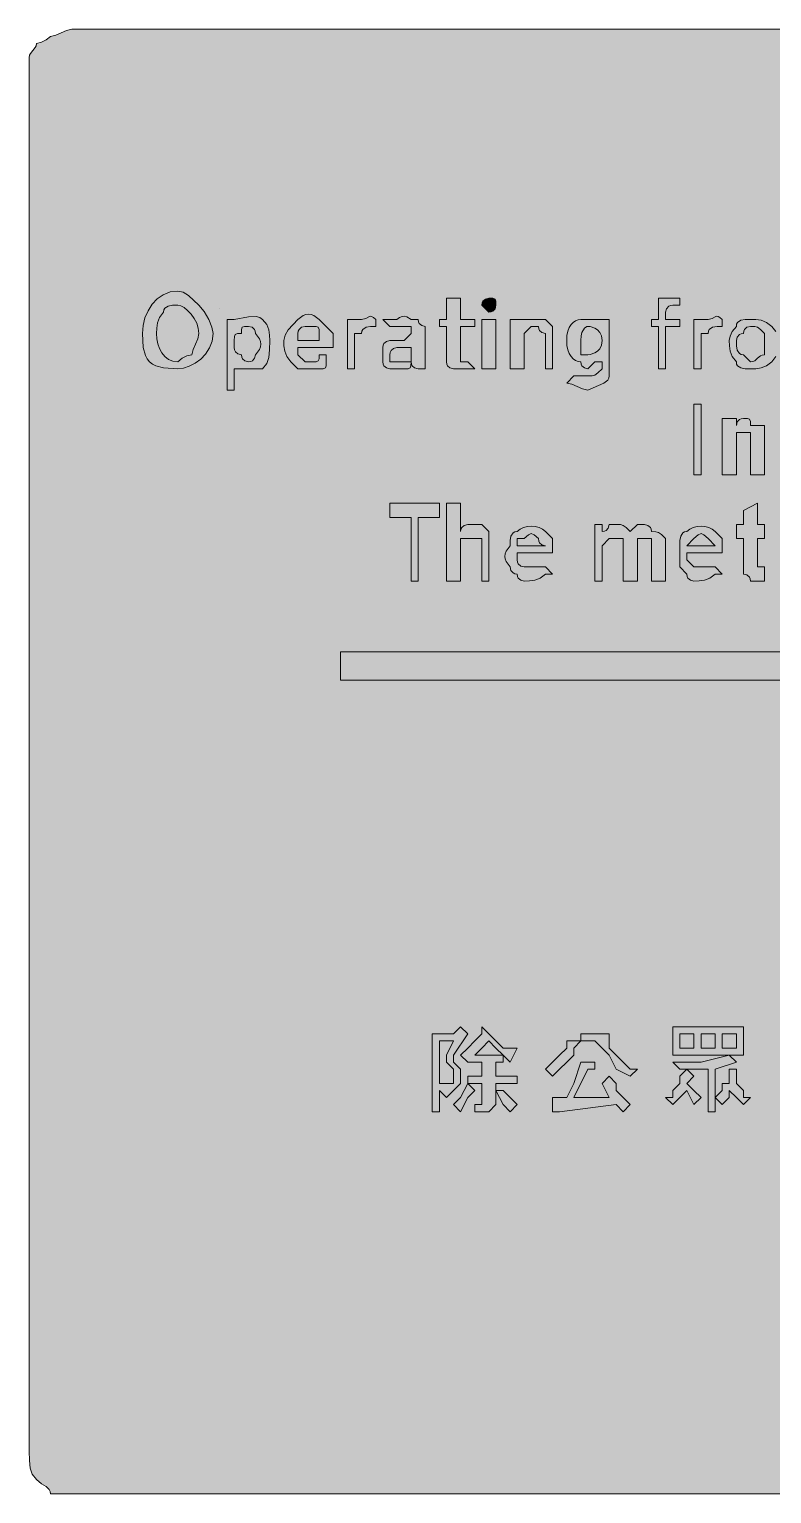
# Model space of a CAD drawing. Header units: metres. Extents: x 10 to 558, y 10 to 259.
# Drawn here: x 9.8 to 135.8, y 10.3 to 258.7 of the extents above; entities that cross this region are included whole.
import ezdxf

# ---------------------------------------------------------------- set-up
doc = ezdxf.new("R2010")
doc.units = ezdxf.units.M
for name, color, linetype, true_color in [('FILL_FIREBRICK_C36B00', 7, 'Continuous', 0xc36b00), ('FILL_WHITE_FFFFFF', 7, 'Continuous', 0xffffff), ('STROKE_WHITE_FFFFFF', 7, 'Continuous', 0xffffff)]:
    doc.layers.add(name, color=color, linetype=linetype, true_color=true_color)

msp = doc.modelspace()

# ---------------------------------------------------------------- hatches: boundary and pattern name
at = {"layer": 'FILL_FIREBRICK_C36B00', "true_color": 0xc36b00}
h = msp.add_hatch(color=7, dxfattribs=at)
h.dxf.hatch_style = 1
h.paths.add_polyline_path([(551.8, 258.67), (552.54, 258.51), (553.8, 257.97), (554.83, 257.2), (555.75, 256.32), (556.54, 255.82), (557.14, 255.23), (557.56, 254.59), (557.85, 253.92), (558.11, 252.61), (558.15, 251.52), (558.15, 17.52), (558.15, 15.12), (557.44, 14.24), (556.95, 13.47), (556.46, 12.93), (556.15, 12.77), (555.75, 12.72), (555.3, 11.93), (554.83, 11.33), (554.34, 10.91), (553.8, 10.62), (552.54, 10.36), (550.95, 10.32), (16.95, 10.32), (13.35, 10.32), (13.3, 10.72), (13.14, 11.03), (12.6, 11.52), (11.83, 12.01), (10.95, 12.72), (10.26, 13.64), (9.9, 14.67), (9.77, 15.93), (9.75, 17.52), (9.75, 251.52), (9.75, 253.92), (9.8, 254.32), (9.94, 254.63), (10.35, 255.12), (10.76, 255.61), (10.9, 255.92), (10.95, 256.32), (11.83, 256.51), (12.6, 256.92), (13.35, 257.52), (14.25, 257.71), (15.15, 258.12), (16.05, 258.53), (16.95, 258.72), (550.95, 258.72), (551.8, 258.67)])
at = {"layer": 'FILL_WHITE_FFFFFF', "true_color": 0xffffff}
h = msp.add_hatch(color=7, dxfattribs=at)
h.dxf.hatch_style = 1
h.paths.add_polyline_path([(36.75, 213.57), (38.55, 211.92), (39.43, 210.83), (40.2, 209.52), (40.74, 208.21), (40.95, 207.12), (40.79, 205.83), (40.35, 204.66), (39.68, 203.64), (38.85, 202.77), (37.9, 202.07), (36.9, 201.55), (35.9, 201.23), (34.95, 201.12), (32.55, 201.27), (31.24, 201.63), (30.65, 201.92), (30.15, 202.32), (29.75, 202.82), (29.46, 203.41), (29.1, 204.72), (28.95, 207.12), (29.06, 208.46), (29.38, 209.76), (29.9, 210.98), (30.6, 212.07), (31.47, 212.99), (32.49, 213.7), (33.66, 214.16), (34.95, 214.32), (35.85, 214.11), (36.75, 213.57)])
h.paths.add_polyline_path([(33.3, 211.77), (32.76, 211.41), (32.6, 211.12), (32.55, 210.72), (31.86, 209.82), (31.5, 208.92), (31.37, 208.02), (31.35, 207.12), (31.41, 206.22), (31.57, 205.36), (31.86, 204.55), (32.25, 203.82), (32.76, 203.21), (33.37, 202.73), (34.11, 202.43), (34.95, 202.32), (35.7, 202.92), (36.47, 203.33), (37.35, 203.52), (37.54, 204.42), (37.95, 205.32), (38.36, 206.22), (38.55, 207.12), (38.44, 208.02), (38.16, 208.88), (37.73, 209.69), (37.2, 210.42), (36.62, 211.03), (36.02, 211.51), (35.45, 211.81), (34.95, 211.92), (34.07, 211.9), (33.3, 211.77)], flags=16)
h = msp.add_hatch(color=7, dxfattribs=at)
h.dxf.hatch_style = 1
h.paths.add_polyline_path([(82.95, 202.32), (84.15, 202.32), (85.35, 201.12), (81.75, 201.12), (81.15, 201.27), (80.74, 201.63), (80.6, 201.92), (80.55, 202.32), (80.55, 208.32), (79.35, 208.32), (79.35, 209.52), (80.55, 209.52), (80.55, 213.12), (82.95, 213.12), (82.95, 209.52), (85.35, 209.52), (85.35, 208.32), (82.95, 208.32), (82.95, 203.52), (82.95, 202.32)])
h = msp.add_hatch(color=7, dxfattribs=at)
h.dxf.hatch_style = 1
h.paths.add_polyline_path([(88.8, 211.32), (88.44, 210.91), (88.15, 210.77), (87.75, 210.72), (86.55, 211.92), (86.6, 212.32), (86.74, 212.61), (87.15, 212.97), (87.75, 213.12), (88.44, 213.1), (88.8, 212.97), (88.93, 212.61), (88.95, 211.92), (88.8, 211.32)])
h = msp.add_hatch(color=7, dxfattribs=at)
h.dxf.hatch_style = 1
h.paths.add_polyline_path([(117.75, 201.12), (116.55, 201.12), (116.55, 208.32), (115.35, 208.32), (115.35, 209.52), (116.55, 209.52), (116.55, 211.92), (116.55, 213.12), (117.75, 213.12), (118.95, 213.12), (120.15, 213.12), (120.15, 211.92), (118.95, 211.92), (118.55, 211.87), (118.26, 211.73), (117.9, 211.32), (117.75, 210.72), (117.75, 209.52), (120.15, 209.52), (120.15, 208.32), (117.75, 208.32), (117.75, 201.12)])
h = msp.add_hatch(color=7, dxfattribs=at)
h.dxf.hatch_style = 1
h.paths.add_polyline_path([(48.26, 210.03), (48.85, 209.86), (49.35, 209.52), (50.04, 208.62), (50.4, 207.72), (50.53, 206.82), (50.55, 205.92), (50.53, 204.33), (50.4, 203.07), (50.04, 202.04), (49.35, 201.12), (46.95, 201.12), (45.75, 201.12), (44.55, 201.12), (44.55, 197.52), (43.35, 197.52), (43.35, 209.52), (44.55, 209.52), (46.95, 209.97), (48.26, 210.03)])
h.paths.add_polyline_path([(44.7, 206.97), (44.57, 206.61), (44.55, 205.92), (44.55, 204.72), (44.6, 204.32), (44.74, 204.03), (45.15, 203.67), (45.75, 203.52), (45.8, 203.12), (45.94, 202.83), (46.35, 202.47), (46.95, 202.32), (47.35, 202.37), (47.64, 202.51), (48, 202.92), (48.15, 203.52), (48.82, 204.42), (48.99, 204.87), (49.05, 205.32), (48.99, 205.77), (48.82, 206.22), (48.15, 207.12), (48.1, 207.52), (47.96, 207.81), (47.55, 208.17), (46.95, 208.32), (46.26, 208.3), (45.9, 208.17), (45.77, 207.81), (45.75, 207.12), (45.06, 207.1), (44.7, 206.97)], flags=16)
h = msp.add_hatch(color=7, dxfattribs=at)
h.dxf.hatch_style = 1
h.paths.add_polyline_path([(54.15, 202.32), (53.46, 203.22), (53.1, 204.12), (52.97, 205.02), (52.95, 205.92), (53.16, 206.82), (53.7, 207.72), (55.35, 209.52), (56.25, 210.19), (56.7, 210.36), (57.15, 210.42), (57.6, 210.36), (58.05, 210.19), (58.95, 209.52), (61.35, 207.12), (61.35, 204.72), (55.35, 204.72), (55.35, 203.52), (56.55, 202.32), (57.75, 202.32), (58.44, 202.34), (58.8, 202.47), (58.93, 202.83), (58.95, 203.52), (60.15, 203.52), (60.15, 202.32), (60.13, 201.63), (60, 201.27), (59.64, 201.14), (58.95, 201.12), (56.55, 201.12), (55.35, 201.12), (54.15, 202.32)])
h.paths.add_polyline_path([(58.95, 207.12), (58.93, 207.81), (58.8, 208.17), (58.44, 208.3), (57.75, 208.32), (56.55, 208.32), (55.95, 208.17), (55.54, 207.81), (55.4, 207.52), (55.35, 207.12), (55.35, 205.92), (58.95, 205.92), (58.95, 207.12)], flags=16)
h = msp.add_hatch(color=7, dxfattribs=at)
h.dxf.hatch_style = 1
h.paths.add_polyline_path([(66.15, 209.52), (66.86, 209.69), (67.35, 209.97), (67.58, 210.05), (67.84, 210.03), (68.15, 209.86), (68.55, 209.52), (68.55, 208.32), (67.67, 208.3), (66.9, 208.17), (66.36, 207.81), (66.2, 207.52), (66.15, 207.12), (64.95, 207.12), (64.95, 205.92), (64.95, 201.12), (63.75, 201.12), (63.75, 209.52), (64.95, 209.52), (66.15, 209.52)])
h = msp.add_hatch(color=7, dxfattribs=at)
h.dxf.hatch_style = 1
h.paths.add_polyline_path([(74.4, 201.27), (74.04, 201.14), (73.35, 201.12), (72.15, 201.12), (70.95, 201.12), (70.35, 201.27), (69.94, 201.63), (69.8, 201.92), (69.75, 202.32), (69.75, 203.52), (69.75, 204.72), (69.8, 205.12), (69.94, 205.41), (70.35, 205.77), (70.95, 205.92), (72.15, 205.92), (73.35, 205.92), (74.55, 207.12), (74.55, 208.32), (73.35, 208.32), (72.15, 208.32), (70.95, 208.32), (69.75, 209.52), (70.95, 209.52), (72.15, 209.52), (72.6, 209.86), (73.03, 210.03), (73.44, 210.05), (73.8, 209.97), (74.55, 209.52), (75.75, 209.52), (75.8, 209.12), (75.94, 208.83), (76.35, 208.47), (76.95, 208.32), (76.95, 205.92), (76.95, 203.52), (76.95, 202.32), (76.95, 201.12), (75.75, 201.12), (75.15, 201.27), (74.74, 201.63), (74.6, 201.92), (74.55, 202.32), (74.53, 201.63), (74.4, 201.27)])
h.paths.add_polyline_path([(74.55, 203.52), (74.55, 204.72), (73.35, 204.72), (72.15, 204.72), (71.55, 204.57), (71.14, 204.21), (71, 203.92), (70.95, 203.52), (70.95, 202.32), (72.15, 202.32), (73.35, 202.32), (74.55, 202.32), (74.55, 203.52)], flags=16)
h = msp.add_hatch(color=7, dxfattribs=at)
h.dxf.hatch_style = 1
h.paths.add_polyline_path([(86.55, 201.12), (86.55, 209.52), (88.95, 209.52), (88.95, 201.12), (86.55, 201.12)])
h = msp.add_hatch(color=7, dxfattribs=at)
h.dxf.hatch_style = 1
h.paths.add_polyline_path([(93.75, 207.12), (93.75, 205.92), (93.75, 201.12), (91.35, 201.12), (91.35, 209.52), (93.75, 209.52), (94.95, 209.52), (97.35, 209.52), (98.55, 208.32), (98.55, 207.12), (98.55, 201.12), (97.35, 201.12), (97.35, 207.12), (96.75, 207.27), (96.34, 207.63), (96.2, 207.92), (96.15, 208.32), (94.95, 208.32), (93.75, 207.12)])
h = msp.add_hatch(color=7, dxfattribs=at)
h.dxf.hatch_style = 1
h.paths.add_polyline_path([(108.15, 201.12), (108.15, 199.92), (108.09, 199.52), (107.92, 199.21), (107.25, 198.72), (104.55, 197.52), (103.65, 197.71), (102.75, 198.12), (101.85, 198.53), (100.95, 198.72), (102.15, 199.92), (104.55, 199.92), (105.26, 199.94), (105.75, 200.07), (106.24, 200.43), (106.95, 201.12), (106.95, 202.32), (105.75, 202.32), (104.55, 201.12), (103.95, 201.27), (103.54, 201.63), (103.4, 201.92), (103.35, 202.32), (102.9, 202.38), (102.47, 202.54), (102.06, 202.83), (101.7, 203.22), (101.39, 203.73), (101.16, 204.34), (101, 205.08), (100.95, 205.92), (101, 206.76), (101.16, 207.49), (101.39, 208.11), (101.7, 208.62), (102.06, 209.01), (102.47, 209.29), (102.9, 209.46), (103.35, 209.52), (104.55, 209.52), (105.75, 209.52), (106.95, 209.52), (108.15, 209.52), (108.15, 201.12)])
h.paths.add_polyline_path([(103.95, 208.02), (103.54, 207.31), (103.4, 206.71), (103.35, 205.92), (103.35, 203.52), (104.55, 203.52), (104.92, 203.56), (105.75, 203.82), (106.19, 204.11), (106.57, 204.53), (106.85, 205.13), (106.95, 205.92), (106.85, 206.71), (106.57, 207.31), (106.19, 207.73), (105.75, 208.02), (104.92, 208.28), (104.55, 208.32), (104.36, 208.28), (103.95, 208.02)], flags=16)
h = msp.add_hatch(color=7, dxfattribs=at)
h.dxf.hatch_style = 1
h.paths.add_polyline_path([(124.95, 209.52), (125.66, 209.69), (126.15, 209.97), (126.38, 210.05), (126.64, 210.03), (126.95, 209.86), (127.35, 209.52), (127.35, 208.32), (126.47, 208.3), (125.7, 208.17), (125.16, 207.81), (125, 207.52), (124.95, 207.12), (123.75, 207.12), (123.75, 205.92), (123.75, 201.12), (122.55, 201.12), (122.55, 209.52), (123.75, 209.52), (124.95, 209.52)])
h = msp.add_hatch(color=7, dxfattribs=at)
h.dxf.hatch_style = 1
h.paths.add_polyline_path([(129.06, 207.44), (129.75, 208.32), (129.8, 208.72), (129.96, 209.01), (130.5, 209.37), (131.27, 209.5), (132.15, 209.52), (133.05, 209.5), (133.95, 209.37), (134.85, 209.01), (135.75, 208.32), (136.44, 207.44), (136.8, 206.67), (136.95, 205.92), (136.93, 205.02), (136.8, 204.12), (136.44, 203.22), (135.75, 202.32), (134.85, 201.63), (133.95, 201.27), (133.05, 201.14), (132.15, 201.12), (131.27, 201.14), (130.5, 201.27), (129.96, 201.63), (129.8, 201.92), (129.75, 202.32), (129.06, 203.22), (128.7, 204.12), (128.57, 205.02), (128.55, 205.92), (128.7, 206.67), (129.06, 207.44)])
h.paths.add_polyline_path([(131.14, 207.81), (131, 207.52), (130.95, 207.12), (130.55, 207.07), (130.26, 206.93), (129.9, 206.52), (129.75, 205.92), (129.77, 205.04), (129.9, 204.27), (130.26, 203.73), (130.55, 203.57), (130.95, 203.52), (132.15, 202.32), (132.55, 202.37), (132.86, 202.51), (133.35, 202.92), (133.84, 203.33), (134.15, 203.47), (134.55, 203.52), (134.55, 205.92), (134.55, 207.12), (133.84, 207.81), (133.35, 208.17), (132.86, 208.3), (132.15, 208.32), (131.55, 208.17), (131.14, 207.81)], flags=16)
h = msp.add_hatch(color=7, dxfattribs=at)
h.dxf.hatch_style = 1
h.paths.add_polyline_path([(122.55, 195.12), (123.75, 195.12), (123.75, 183.12), (122.55, 183.12), (122.55, 195.12)])
h = msp.add_hatch(color=7, dxfattribs=at)
h.dxf.hatch_style = 1
h.paths.add_polyline_path([(129.75, 190.32), (129.75, 189.12), (129.75, 183.12), (127.35, 183.12), (127.35, 192.72), (129.75, 192.72), (129.75, 191.52), (129.9, 192.12), (130.26, 192.53), (130.55, 192.67), (130.95, 192.72), (131.64, 192.7), (132, 192.57), (132.13, 192.21), (132.15, 191.52), (134.55, 191.52), (134.55, 189.12), (134.55, 183.12), (132.15, 183.12), (132.15, 189.12), (132.15, 190.32), (130.95, 190.32), (129.75, 190.32)])
h = msp.add_hatch(color=7, dxfattribs=at)
h.dxf.hatch_style = 1
h.paths.add_polyline_path([(79.35, 175.92), (75.75, 175.92), (75.75, 165.12), (74.55, 165.12), (74.55, 175.92), (70.95, 175.92), (70.95, 178.32), (79.35, 178.32), (79.35, 175.92)])
h = msp.add_hatch(color=7, dxfattribs=at)
h.dxf.hatch_style = 1
h.paths.add_polyline_path([(86.55, 172.32), (85.35, 172.32), (84.15, 172.32), (82.95, 172.32), (82.95, 171.12), (82.95, 165.12), (80.55, 165.12), (80.55, 178.32), (82.95, 178.32), (82.95, 173.52), (83, 173.92), (83.14, 174.21), (83.55, 174.57), (84.15, 174.72), (86.55, 174.72), (87.75, 173.52), (87.75, 171.12), (87.75, 165.12), (86.55, 165.12), (86.55, 171.12), (86.55, 172.32)])
h = msp.add_hatch(color=7, dxfattribs=at)
h.dxf.hatch_style = 1
h.paths.add_polyline_path([(134.55, 167.52), (134.55, 165.12), (132.15, 165.12), (132.1, 165.52), (131.96, 165.81), (131.55, 166.17), (130.95, 166.32), (130.95, 167.52), (130.95, 172.32), (129.75, 172.32), (129.75, 174.72), (130.95, 174.72), (130.95, 177.12), (133.35, 178.32), (133.35, 174.72), (134.55, 174.72), (134.55, 172.32), (133.35, 172.32), (133.35, 167.52), (134.55, 167.52)])
h = msp.add_hatch(color=7, dxfattribs=at)
h.dxf.hatch_style = 1
h.paths.add_polyline_path([(92.74, 165.63), (92.6, 165.92), (92.55, 166.32), (92.15, 166.37), (91.86, 166.51), (91.5, 166.92), (91.35, 167.52), (90.67, 168.42), (90.51, 168.87), (90.45, 169.32), (90.51, 169.77), (90.67, 170.22), (91.35, 171.12), (91.37, 172), (91.5, 172.77), (91.86, 173.31), (92.15, 173.47), (92.55, 173.52), (93.05, 173.91), (93.64, 174.19), (94.28, 174.36), (94.95, 174.42), (95.62, 174.36), (96.26, 174.19), (96.85, 173.91), (97.35, 173.52), (98.55, 172.32), (98.55, 169.92), (92.55, 169.92), (92.55, 168.72), (92.6, 168.32), (92.74, 168.03), (93.15, 167.67), (93.75, 167.52), (94.95, 167.52), (97.35, 167.52), (98.55, 166.32), (97.35, 166.32), (96.45, 165.63), (95.55, 165.27), (94.65, 165.14), (93.75, 165.12), (93.15, 165.27), (92.74, 165.63)])
h.paths.add_polyline_path([(96.75, 171.27), (96.34, 171.63), (96.2, 171.92), (96.15, 172.32), (95.44, 172.99), (94.95, 173.22), (94.46, 172.99), (93.75, 172.32), (92.55, 172.32), (92.55, 171.12), (97.35, 171.12), (96.75, 171.27)], flags=16)
h = msp.add_hatch(color=7, dxfattribs=at)
h.dxf.hatch_style = 1
h.paths.add_polyline_path([(106.95, 173.52), (107.35, 173.57), (107.64, 173.71), (108, 174.12), (108.15, 174.72), (109.35, 174.72), (110.06, 174.7), (110.55, 174.57), (111.04, 174.21), (111.75, 173.52), (112.95, 174.72), (114.15, 174.72), (114.75, 174.57), (115.16, 174.21), (115.3, 173.92), (115.35, 173.52), (116.06, 173.5), (116.55, 173.37), (117.04, 173.01), (117.75, 172.32), (117.75, 165.12), (115.35, 165.12), (115.35, 171.12), (115.35, 172.32), (114.15, 172.32), (112.95, 172.32), (112.95, 171.12), (112.95, 165.12), (110.55, 165.12), (110.55, 171.12), (110.55, 172.32), (109.35, 172.32), (108.15, 172.32), (106.95, 171.12), (106.95, 165.12), (105.75, 165.12), (105.75, 174.72), (106.95, 174.72), (106.95, 173.52)])
h = msp.add_hatch(color=7, dxfattribs=at)
h.dxf.hatch_style = 1
h.paths.add_polyline_path([(121.54, 165.63), (121.4, 165.92), (121.35, 166.32), (120.15, 167.52), (120.15, 171.12), (120.17, 172), (120.3, 172.77), (120.66, 173.31), (120.95, 173.47), (121.35, 173.52), (121.85, 173.91), (122.44, 174.19), (123.08, 174.36), (123.75, 174.42), (124.42, 174.36), (125.06, 174.19), (125.65, 173.91), (126.15, 173.52), (127.35, 172.32), (127.35, 169.92), (121.35, 169.92), (121.35, 168.72), (122.55, 167.52), (124.95, 167.52), (126.15, 167.52), (127.35, 166.32), (126.15, 166.32), (125.25, 165.63), (124.35, 165.27), (123.45, 165.14), (122.55, 165.12), (121.95, 165.27), (121.54, 165.63)])
h.paths.add_polyline_path([(124.95, 172.32), (124.24, 172.99), (123.75, 173.22), (123.26, 172.99), (122.55, 172.32), (121.35, 171.12), (126.15, 171.12), (124.95, 172.32)], flags=16)
h = msp.add_hatch(color=7, dxfattribs=at)
h.dxf.hatch_style = 1
h.paths.add_polyline_path([(490.95, 157.92), (498.15, 157.92), (505.35, 150.72), (498.15, 143.52), (490.95, 143.52), (495.75, 148.32), (62.55, 148.32), (62.55, 153.12), (495.75, 153.12), (490.95, 157.92)])
h = msp.add_hatch(color=7, dxfattribs=at)
h.dxf.hatch_style = 1
h.paths.add_polyline_path([(82.95, 89.52), (84.15, 88.32), (81.75, 84.72), (81.75, 83.52), (82.95, 82.32), (82.95, 81.12), (82.95, 79.92), (81.75, 78.72), (80.55, 77.52), (79.35, 78.72), (79.35, 75.12), (78.15, 75.12), (78.15, 88.32), (81.75, 88.32), (82.95, 89.52)])
h.paths.add_polyline_path([(81.75, 79.92), (81.75, 81.12), (81.75, 82.32), (80.55, 83.52), (80.55, 84.72), (81.75, 87.12), (79.35, 87.12), (79.35, 79.92), (80.55, 79.92), (81.75, 79.92)], flags=16)
h = msp.add_hatch(color=7, dxfattribs=at)
h.dxf.hatch_style = 1
h.paths.add_polyline_path([(85.35, 87.12), (86.55, 88.32), (86.55, 89.52), (87.75, 88.32), (88.95, 87.12), (90.15, 85.92), (91.35, 85.92), (92.55, 85.92), (91.35, 83.52), (90.15, 84.72), (90.15, 83.52), (88.95, 83.52), (88.95, 81.12), (92.55, 81.12), (92.55, 79.92), (88.95, 79.92), (88.95, 77.52), (88.95, 76.32), (87.75, 75.12), (86.55, 75.12), (85.35, 75.12), (85.35, 76.32), (86.55, 76.32), (86.55, 77.52), (86.55, 79.92), (84.15, 79.92), (84.15, 81.12), (86.55, 81.12), (86.55, 83.52), (84.15, 83.52), (82.95, 84.72), (84.15, 85.92), (85.35, 87.12)])
h.paths.add_polyline_path([(88.95, 85.92), (87.75, 87.12), (86.55, 85.92), (85.35, 84.72), (90.15, 84.72), (88.95, 85.92)], flags=16)
h = msp.add_hatch(color=7, dxfattribs=at)
h.dxf.hatch_style = 1
h.paths.add_polyline_path([(118.95, 89.52), (130.95, 89.52), (130.95, 84.72), (118.95, 84.72), (118.95, 89.52)])
h.paths.add_polyline_path([(120.15, 85.92), (122.55, 85.92), (122.55, 88.32), (120.15, 88.32), (120.15, 85.92)], flags=16)
h.paths.add_polyline_path([(123.75, 88.32), (123.75, 85.92), (126.15, 85.92), (126.15, 88.32), (123.75, 88.32)], flags=16)
h.paths.add_polyline_path([(129.75, 88.32), (127.35, 88.32), (127.35, 85.92), (129.75, 85.92), (129.75, 88.32)], flags=16)
h = msp.add_hatch(color=7, dxfattribs=at)
h.dxf.hatch_style = 1
h.paths.add_polyline_path([(103.35, 87.12), (102.15, 85.92), (102.15, 84.72), (100.95, 83.52), (99.75, 82.32), (98.55, 81.12), (97.35, 82.32), (98.55, 83.52), (99.75, 84.72), (100.95, 85.92), (100.95, 87.12), (102.15, 87.12), (103.35, 87.12)])
h = msp.add_hatch(color=7, dxfattribs=at)
h.dxf.hatch_style = 1
h.paths.add_polyline_path([(108.15, 88.32), (108.15, 87.12), (108.15, 85.92), (109.35, 84.72), (110.55, 83.52), (111.75, 82.32), (112.95, 82.32), (111.75, 81.12), (109.35, 82.32), (108.15, 84.72), (106.95, 85.92), (105.75, 87.12), (103.35, 87.12), (103.35, 88.32), (108.15, 88.32)])
h = msp.add_hatch(color=7, dxfattribs=at)
h.dxf.hatch_style = 1
h.paths.add_polyline_path([(123.75, 83.52), (128.55, 84.72), (129.75, 83.52), (126.15, 82.32), (126.15, 75.12), (124.95, 75.12), (124.95, 82.32), (120.15, 82.32), (118.95, 83.52), (123.75, 83.52)])
h = msp.add_hatch(color=7, dxfattribs=at)
h.dxf.hatch_style = 1
h.paths.add_polyline_path([(105.75, 83.52), (105.75, 82.32), (104.55, 82.32), (102.15, 77.52), (108.15, 77.52), (106.95, 79.92), (108.15, 81.12), (109.35, 79.92), (109.35, 78.72), (110.55, 77.52), (111.75, 76.32), (110.55, 75.12), (109.35, 76.32), (99.75, 75.12), (98.55, 75.12), (98.55, 77.52), (100.95, 77.52), (102.15, 79.92), (103.35, 83.52), (104.55, 83.52), (105.75, 83.52)])
h = msp.add_hatch(color=7, dxfattribs=at)
h.dxf.hatch_style = 1
h.paths.add_polyline_path([(122.55, 81.12), (121.35, 79.92), (122.55, 78.72), (123.75, 77.52), (122.55, 76.32), (121.35, 78.72), (120.15, 77.52), (118.95, 76.32), (117.75, 77.52), (118.95, 77.52), (118.95, 78.72), (120.15, 79.92), (120.15, 81.12), (121.35, 82.32), (122.55, 81.12)])
h = msp.add_hatch(color=7, dxfattribs=at)
h.dxf.hatch_style = 1
h.paths.add_polyline_path([(129.75, 82.32), (129.75, 81.12), (129.75, 79.92), (130.95, 78.72), (130.95, 77.52), (132.15, 77.52), (130.95, 76.32), (129.75, 77.52), (128.55, 78.72), (128.55, 77.52), (127.35, 76.32), (126.15, 77.52), (127.35, 78.72), (127.35, 79.92), (128.55, 79.92), (128.55, 82.32), (129.75, 82.32)])
h = msp.add_hatch(color=7, dxfattribs=at)
h.dxf.hatch_style = 1
h.paths.add_polyline_path([(84.15, 77.52), (82.95, 75.12), (81.75, 76.32), (82.95, 77.52), (84.15, 79.92), (85.35, 78.72), (84.15, 77.52)])
h = msp.add_hatch(color=7, dxfattribs=at)
h.dxf.hatch_style = 1
h.paths.add_polyline_path([(91.35, 77.52), (92.55, 76.32), (91.35, 75.12), (90.15, 76.32), (88.95, 78.72), (90.15, 78.72), (91.35, 77.52)])

# ---------------------------------------------------------------- linework, layer by layer
at = {"layer": 'FILL_FIREBRICK_C36B00', "lineweight": 0, "true_color": 0xc36b00}
msp.add_lwpolyline([(550.95, 10.32), (16.95, 10.32), (13.35, 10.32), (13.3, 10.72), (13.14, 11.03), (12.6, 11.52), (11.83, 12.01), (10.95, 12.72), (10.26, 13.64), (9.9, 14.67), (9.77, 15.93), (9.75, 17.52), (9.75, 251.52), (9.75, 253.92), (9.8, 254.32), (9.94, 254.63), (10.35, 255.12), (10.76, 255.61), (10.9, 255.92), (10.95, 256.32), (11.83, 256.51), (12.6, 256.92), (13.35, 257.52), (14.25, 257.71), (15.15, 258.12), (16.05, 258.53), (16.95, 258.72), (550.95, 258.72)], dxfattribs=at)
at = {"layer": 'FILL_WHITE_FFFFFF', "lineweight": 0, "true_color": 0xffffff}
for points in [[(36.75, 213.57), (38.55, 211.92), (39.43, 210.83), (40.2, 209.52), (40.74, 208.21), (40.95, 207.12), (40.79, 205.83), (40.35, 204.66), (39.68, 203.64), (38.85, 202.77), (37.9, 202.07), (36.9, 201.55), (35.9, 201.23), (34.95, 201.12), (32.55, 201.27), (31.24, 201.63), (30.65, 201.92), (30.15, 202.32), (29.75, 202.82), (29.46, 203.41), (29.1, 204.72), (28.95, 207.12), (29.06, 208.46), (29.38, 209.76), (29.9, 210.98), (30.6, 212.07), (31.47, 212.99), (32.49, 213.7), (33.66, 214.16), (34.95, 214.32), (35.85, 214.11)], [(33.3, 211.77), (32.76, 211.41), (32.6, 211.12), (32.55, 210.72), (31.86, 209.82), (31.5, 208.92), (31.37, 208.02), (31.35, 207.12), (31.41, 206.22), (31.57, 205.36), (31.86, 204.55), (32.25, 203.82), (32.76, 203.21), (33.37, 202.73), (34.11, 202.43), (34.95, 202.32), (35.7, 202.92), (36.47, 203.33), (37.35, 203.52), (37.54, 204.42), (37.95, 205.32), (38.36, 206.22), (38.55, 207.12), (38.44, 208.02), (38.16, 208.88), (37.73, 209.69), (37.2, 210.42), (36.62, 211.03), (36.02, 211.51), (35.45, 211.81), (34.95, 211.92), (34.07, 211.9)], [(82.95, 202.32), (84.15, 202.32), (85.35, 201.12), (81.75, 201.12), (81.15, 201.27), (80.74, 201.63), (80.6, 201.92), (80.55, 202.32), (80.55, 208.32), (79.35, 208.32), (79.35, 209.52), (80.55, 209.52), (80.55, 213.12), (82.95, 213.12), (82.95, 209.52), (85.35, 209.52), (85.35, 208.32), (82.95, 208.32), (82.95, 203.52)], [(88.8, 211.32), (88.44, 210.91), (88.15, 210.77), (87.75, 210.72), (86.55, 211.92), (86.6, 212.32), (86.74, 212.61), (87.15, 212.97), (87.75, 213.12), (88.44, 213.1), (88.8, 212.97), (88.93, 212.61), (88.95, 211.92)], [(117.75, 201.12), (116.55, 201.12), (116.55, 208.32), (115.35, 208.32), (115.35, 209.52), (116.55, 209.52), (116.55, 211.92), (116.55, 213.12), (117.75, 213.12), (118.95, 213.12), (120.15, 213.12), (120.15, 211.92), (118.95, 211.92), (118.55, 211.87), (118.26, 211.73), (117.9, 211.32), (117.75, 210.72), (117.75, 209.52), (120.15, 209.52), (120.15, 208.32), (117.75, 208.32)], [(48.26, 210.03), (48.85, 209.86), (49.35, 209.52), (50.04, 208.62), (50.4, 207.72), (50.53, 206.82), (50.55, 205.92), (50.53, 204.33), (50.4, 203.07), (50.04, 202.04), (49.35, 201.12), (46.95, 201.12), (45.75, 201.12), (44.55, 201.12), (44.55, 197.52), (43.35, 197.52), (43.35, 209.52), (44.55, 209.52), (46.95, 209.97)], [(54.15, 202.32), (53.46, 203.22), (53.1, 204.12), (52.97, 205.02), (52.95, 205.92), (53.16, 206.82), (53.7, 207.72), (55.35, 209.52), (56.25, 210.19), (56.7, 210.36), (57.15, 210.42), (57.6, 210.36), (58.05, 210.19), (58.95, 209.52), (61.35, 207.12), (61.35, 204.72), (55.35, 204.72), (55.35, 203.52), (56.55, 202.32), (57.75, 202.32), (58.44, 202.34), (58.8, 202.47), (58.93, 202.83), (58.95, 203.52), (60.15, 203.52), (60.15, 202.32), (60.13, 201.63), (60, 201.27), (59.64, 201.14), (58.95, 201.12), (56.55, 201.12), (55.35, 201.12)], [(66.15, 209.52), (66.86, 209.69), (67.35, 209.97), (67.58, 210.05), (67.84, 210.03), (68.15, 209.86), (68.55, 209.52), (68.55, 208.32), (67.67, 208.3), (66.9, 208.17), (66.36, 207.81), (66.2, 207.52), (66.15, 207.12), (64.95, 207.12), (64.95, 205.92), (64.95, 201.12), (63.75, 201.12), (63.75, 209.52), (64.95, 209.52)], [(74.4, 201.27), (74.04, 201.14), (73.35, 201.12), (72.15, 201.12), (70.95, 201.12), (70.35, 201.27), (69.94, 201.63), (69.8, 201.92), (69.75, 202.32), (69.75, 203.52), (69.75, 204.72), (69.8, 205.12), (69.94, 205.41), (70.35, 205.77), (70.95, 205.92), (72.15, 205.92), (73.35, 205.92), (74.55, 207.12), (74.55, 208.32), (73.35, 208.32), (72.15, 208.32), (70.95, 208.32), (69.75, 209.52), (70.95, 209.52), (72.15, 209.52), (72.6, 209.86), (73.03, 210.03), (73.44, 210.05), (73.8, 209.97), (74.55, 209.52), (75.75, 209.52), (75.8, 209.12), (75.94, 208.83), (76.35, 208.47), (76.95, 208.32), (76.95, 205.92), (76.95, 203.52), (76.95, 202.32), (76.95, 201.12), (75.75, 201.12), (75.15, 201.27), (74.74, 201.63), (74.6, 201.92), (74.55, 202.32), (74.53, 201.63)], [(86.55, 201.12), (86.55, 209.52), (88.95, 209.52), (88.95, 201.12)], [(93.75, 207.12), (93.75, 205.92), (93.75, 201.12), (91.35, 201.12), (91.35, 209.52), (93.75, 209.52), (94.95, 209.52), (97.35, 209.52), (98.55, 208.32), (98.55, 207.12), (98.55, 201.12), (97.35, 201.12), (97.35, 207.12), (96.75, 207.27), (96.34, 207.63), (96.2, 207.92), (96.15, 208.32), (94.95, 208.32)], [(108.15, 201.12), (108.15, 199.92), (108.09, 199.52), (107.92, 199.21), (107.25, 198.72), (104.55, 197.52), (103.65, 197.71), (102.75, 198.12), (101.85, 198.53), (100.95, 198.72), (102.15, 199.92), (104.55, 199.92), (105.26, 199.94), (105.75, 200.07), (106.24, 200.43), (106.95, 201.12), (106.95, 202.32), (105.75, 202.32), (104.55, 201.12), (103.95, 201.27), (103.54, 201.63), (103.4, 201.92), (103.35, 202.32), (102.9, 202.38), (102.47, 202.54), (102.06, 202.83), (101.7, 203.22), (101.39, 203.73), (101.16, 204.34), (101, 205.08), (100.95, 205.92), (101, 206.76), (101.16, 207.49), (101.39, 208.11), (101.7, 208.62), (102.06, 209.01), (102.47, 209.29), (102.9, 209.46), (103.35, 209.52), (104.55, 209.52), (105.75, 209.52), (106.95, 209.52), (108.15, 209.52)], [(124.95, 209.52), (125.66, 209.69), (126.15, 209.97), (126.38, 210.05), (126.64, 210.03), (126.95, 209.86), (127.35, 209.52), (127.35, 208.32), (126.47, 208.3), (125.7, 208.17), (125.16, 207.81), (125, 207.52), (124.95, 207.12), (123.75, 207.12), (123.75, 205.92), (123.75, 201.12), (122.55, 201.12), (122.55, 209.52), (123.75, 209.52)], [(44.7, 206.97), (44.57, 206.61), (44.55, 205.92), (44.55, 204.72), (44.6, 204.32), (44.74, 204.03), (45.15, 203.67), (45.75, 203.52), (45.8, 203.12), (45.94, 202.83), (46.35, 202.47), (46.95, 202.32), (47.35, 202.37), (47.64, 202.51), (48, 202.92), (48.15, 203.52), (48.82, 204.42), (48.99, 204.87), (49.05, 205.32), (48.99, 205.77), (48.82, 206.22), (48.15, 207.12), (48.1, 207.52), (47.96, 207.81), (47.55, 208.17), (46.95, 208.32), (46.26, 208.3), (45.9, 208.17), (45.77, 207.81), (45.75, 207.12), (45.06, 207.1)], [(58.95, 207.12), (58.93, 207.81), (58.8, 208.17), (58.44, 208.3), (57.75, 208.32), (56.55, 208.32), (55.95, 208.17), (55.54, 207.81), (55.4, 207.52), (55.35, 207.12), (55.35, 205.92), (58.95, 205.92)], [(103.95, 208.02), (103.54, 207.31), (103.4, 206.71), (103.35, 205.92), (103.35, 203.52), (104.55, 203.52), (104.92, 203.56), (105.75, 203.82), (106.19, 204.11), (106.57, 204.53), (106.85, 205.13), (106.95, 205.92), (106.85, 206.71), (106.57, 207.31), (106.19, 207.73), (105.75, 208.02), (104.92, 208.28), (104.55, 208.32), (104.36, 208.28)], [(131.14, 207.81), (131, 207.52), (130.95, 207.12), (130.55, 207.07), (130.26, 206.93), (129.9, 206.52), (129.75, 205.92), (129.77, 205.04), (129.9, 204.27), (130.26, 203.73), (130.55, 203.57), (130.95, 203.52), (132.15, 202.32), (132.55, 202.37), (132.86, 202.51), (133.35, 202.92), (133.84, 203.33), (134.15, 203.47), (134.55, 203.52), (134.55, 205.92), (134.55, 207.12), (133.84, 207.81), (133.35, 208.17), (132.86, 208.3), (132.15, 208.32), (131.55, 208.17)], [(74.55, 203.52), (74.55, 204.72), (73.35, 204.72), (72.15, 204.72), (71.55, 204.57), (71.14, 204.21), (71, 203.92), (70.95, 203.52), (70.95, 202.32), (72.15, 202.32), (73.35, 202.32), (74.55, 202.32)], [(122.55, 195.12), (123.75, 195.12), (123.75, 183.12), (122.55, 183.12)], [(129.75, 190.32), (129.75, 189.12), (129.75, 183.12), (127.35, 183.12), (127.35, 192.72), (129.75, 192.72), (129.75, 191.52), (129.9, 192.12), (130.26, 192.53), (130.55, 192.67), (130.95, 192.72), (131.64, 192.7), (132, 192.57), (132.13, 192.21), (132.15, 191.52), (134.55, 191.52), (134.55, 189.12), (134.55, 183.12), (132.15, 183.12), (132.15, 189.12), (132.15, 190.32), (130.95, 190.32)], [(79.35, 175.92), (75.75, 175.92), (75.75, 165.12), (74.55, 165.12), (74.55, 175.92), (70.95, 175.92), (70.95, 178.32), (79.35, 178.32)], [(86.55, 172.32), (85.35, 172.32), (84.15, 172.32), (82.95, 172.32), (82.95, 171.12), (82.95, 165.12), (80.55, 165.12), (80.55, 178.32), (82.95, 178.32), (82.95, 173.52), (83, 173.92), (83.14, 174.21), (83.55, 174.57), (84.15, 174.72), (86.55, 174.72), (87.75, 173.52), (87.75, 171.12), (87.75, 165.12), (86.55, 165.12), (86.55, 171.12)], [(134.55, 167.52), (134.55, 165.12), (132.15, 165.12), (132.1, 165.52), (131.96, 165.81), (131.55, 166.17), (130.95, 166.32), (130.95, 167.52), (130.95, 172.32), (129.75, 172.32), (129.75, 174.72), (130.95, 174.72), (130.95, 177.12), (133.35, 178.32), (133.35, 174.72), (134.55, 174.72), (134.55, 172.32), (133.35, 172.32), (133.35, 167.52)], [(92.74, 165.63), (92.6, 165.92), (92.55, 166.32), (92.15, 166.37), (91.86, 166.51), (91.5, 166.92), (91.35, 167.52), (90.67, 168.42), (90.51, 168.87), (90.45, 169.32), (90.51, 169.77), (90.67, 170.22), (91.35, 171.12), (91.37, 172), (91.5, 172.77), (91.86, 173.31), (92.15, 173.47), (92.55, 173.52), (93.05, 173.91), (93.64, 174.19), (94.28, 174.36), (94.95, 174.42), (95.62, 174.36), (96.26, 174.19), (96.85, 173.91), (97.35, 173.52), (98.55, 172.32), (98.55, 169.92), (92.55, 169.92), (92.55, 168.72), (92.6, 168.32), (92.74, 168.03), (93.15, 167.67), (93.75, 167.52), (94.95, 167.52), (97.35, 167.52), (98.55, 166.32), (97.35, 166.32), (96.45, 165.63), (95.55, 165.27), (94.65, 165.14), (93.75, 165.12), (93.15, 165.27)], [(106.95, 173.52), (107.35, 173.57), (107.64, 173.71), (108, 174.12), (108.15, 174.72), (109.35, 174.72), (110.06, 174.7), (110.55, 174.57), (111.04, 174.21), (111.75, 173.52), (112.95, 174.72), (114.15, 174.72), (114.75, 174.57), (115.16, 174.21), (115.3, 173.92), (115.35, 173.52), (116.06, 173.5), (116.55, 173.37), (117.04, 173.01), (117.75, 172.32), (117.75, 165.12), (115.35, 165.12), (115.35, 171.12), (115.35, 172.32), (114.15, 172.32), (112.95, 172.32), (112.95, 171.12), (112.95, 165.12), (110.55, 165.12), (110.55, 171.12), (110.55, 172.32), (109.35, 172.32), (108.15, 172.32), (106.95, 171.12), (106.95, 165.12), (105.75, 165.12), (105.75, 174.72), (106.95, 174.72)], [(121.54, 165.63), (121.4, 165.92), (121.35, 166.32), (120.15, 167.52), (120.15, 171.12), (120.17, 172), (120.3, 172.77), (120.66, 173.31), (120.95, 173.47), (121.35, 173.52), (121.85, 173.91), (122.44, 174.19), (123.08, 174.36), (123.75, 174.42), (124.42, 174.36), (125.06, 174.19), (125.65, 173.91), (126.15, 173.52), (127.35, 172.32), (127.35, 169.92), (121.35, 169.92), (121.35, 168.72), (122.55, 167.52), (124.95, 167.52), (126.15, 167.52), (127.35, 166.32), (126.15, 166.32), (125.25, 165.63), (124.35, 165.27), (123.45, 165.14), (122.55, 165.12), (121.95, 165.27)], [(96.75, 171.27), (96.34, 171.63), (96.2, 171.92), (96.15, 172.32), (95.44, 172.99), (94.95, 173.22), (94.46, 172.99), (93.75, 172.32), (92.55, 172.32), (92.55, 171.12), (97.35, 171.12)], [(124.95, 172.32), (124.24, 172.99), (123.75, 173.22), (123.26, 172.99), (122.55, 172.32), (121.35, 171.12), (126.15, 171.12)], [(490.95, 157.92), (498.15, 157.92), (505.35, 150.72), (498.15, 143.52), (490.95, 143.52), (495.75, 148.32), (62.55, 148.32), (62.55, 153.12), (495.75, 153.12)], [(82.95, 89.52), (84.15, 88.32), (81.75, 84.72), (81.75, 83.52), (82.95, 82.32), (82.95, 81.12), (82.95, 79.92), (81.75, 78.72), (80.55, 77.52), (79.35, 78.72), (79.35, 75.12), (78.15, 75.12), (78.15, 88.32), (81.75, 88.32)], [(85.35, 87.12), (86.55, 88.32), (86.55, 89.52), (87.75, 88.32), (88.95, 87.12), (90.15, 85.92), (91.35, 85.92), (92.55, 85.92), (91.35, 83.52), (90.15, 84.72), (90.15, 83.52), (88.95, 83.52), (88.95, 81.12), (92.55, 81.12), (92.55, 79.92), (88.95, 79.92), (88.95, 77.52), (88.95, 76.32), (87.75, 75.12), (86.55, 75.12), (85.35, 75.12), (85.35, 76.32), (86.55, 76.32), (86.55, 77.52), (86.55, 79.92), (84.15, 79.92), (84.15, 81.12), (86.55, 81.12), (86.55, 83.52), (84.15, 83.52), (82.95, 84.72), (84.15, 85.92)], [(118.95, 89.52), (130.95, 89.52), (130.95, 84.72), (118.95, 84.72)], [(81.75, 79.92), (81.75, 81.12), (81.75, 82.32), (80.55, 83.52), (80.55, 84.72), (81.75, 87.12), (79.35, 87.12), (79.35, 79.92), (80.55, 79.92)], [(88.95, 85.92), (87.75, 87.12), (86.55, 85.92), (85.35, 84.72), (90.15, 84.72)], [(103.35, 87.12), (102.15, 85.92), (102.15, 84.72), (100.95, 83.52), (99.75, 82.32), (98.55, 81.12), (97.35, 82.32), (98.55, 83.52), (99.75, 84.72), (100.95, 85.92), (100.95, 87.12), (102.15, 87.12)], [(108.15, 88.32), (108.15, 87.12), (108.15, 85.92), (109.35, 84.72), (110.55, 83.52), (111.75, 82.32), (112.95, 82.32), (111.75, 81.12), (109.35, 82.32), (108.15, 84.72), (106.95, 85.92), (105.75, 87.12), (103.35, 87.12), (103.35, 88.32)], [(120.15, 85.92), (122.55, 85.92), (122.55, 88.32), (120.15, 88.32)], [(123.75, 88.32), (123.75, 85.92), (126.15, 85.92), (126.15, 88.32)], [(129.75, 88.32), (127.35, 88.32), (127.35, 85.92), (129.75, 85.92)], [(123.75, 83.52), (128.55, 84.72), (129.75, 83.52), (126.15, 82.32), (126.15, 75.12), (124.95, 75.12), (124.95, 82.32), (120.15, 82.32), (118.95, 83.52)], [(105.75, 83.52), (105.75, 82.32), (104.55, 82.32), (102.15, 77.52), (108.15, 77.52), (106.95, 79.92), (108.15, 81.12), (109.35, 79.92), (109.35, 78.72), (110.55, 77.52), (111.75, 76.32), (110.55, 75.12), (109.35, 76.32), (99.75, 75.12), (98.55, 75.12), (98.55, 77.52), (100.95, 77.52), (102.15, 79.92), (103.35, 83.52), (104.55, 83.52)], [(122.55, 81.12), (121.35, 79.92), (122.55, 78.72), (123.75, 77.52), (122.55, 76.32), (121.35, 78.72), (120.15, 77.52), (118.95, 76.32), (117.75, 77.52), (118.95, 77.52), (118.95, 78.72), (120.15, 79.92), (120.15, 81.12), (121.35, 82.32)], [(129.75, 82.32), (129.75, 81.12), (129.75, 79.92), (130.95, 78.72), (130.95, 77.52), (132.15, 77.52), (130.95, 76.32), (129.75, 77.52), (128.55, 78.72), (128.55, 77.52), (127.35, 76.32), (126.15, 77.52), (127.35, 78.72), (127.35, 79.92), (128.55, 79.92), (128.55, 82.32)], [(84.15, 77.52), (82.95, 75.12), (81.75, 76.32), (82.95, 77.52), (84.15, 79.92), (85.35, 78.72)], [(91.35, 77.52), (92.55, 76.32), (91.35, 75.12), (90.15, 76.32), (88.95, 78.72), (90.15, 78.72)]]:
    msp.add_lwpolyline(points, close=True, dxfattribs=at)
msp.add_lwpolyline([(136.44, 203.22), (135.75, 202.32), (134.85, 201.63), (133.95, 201.27), (133.05, 201.14), (132.15, 201.12), (131.27, 201.14), (130.5, 201.27), (129.96, 201.63), (129.8, 201.92), (129.75, 202.32), (129.06, 203.22), (128.7, 204.12), (128.57, 205.02), (128.55, 205.92), (128.7, 206.67), (129.06, 207.44), (129.75, 208.32), (129.8, 208.72), (129.96, 209.01), (130.5, 209.37), (131.27, 209.5), (132.15, 209.52), (133.05, 209.5), (133.95, 209.37), (134.85, 209.01), (135.75, 208.32), (136.44, 207.44)], dxfattribs=at)
at = {"layer": 'STROKE_WHITE_FFFFFF', "lineweight": 0, "true_color": 0xffffff}
for points in [[(41.95, 211.36), (41.95, 211.36)], [(122.55, 195.12), (123.75, 195.12), (123.75, 183.12), (122.55, 183.12), (122.55, 195.12)]]:
    msp.add_lwpolyline(points, dxfattribs=at)

doc.saveas('drawing.dxf')
